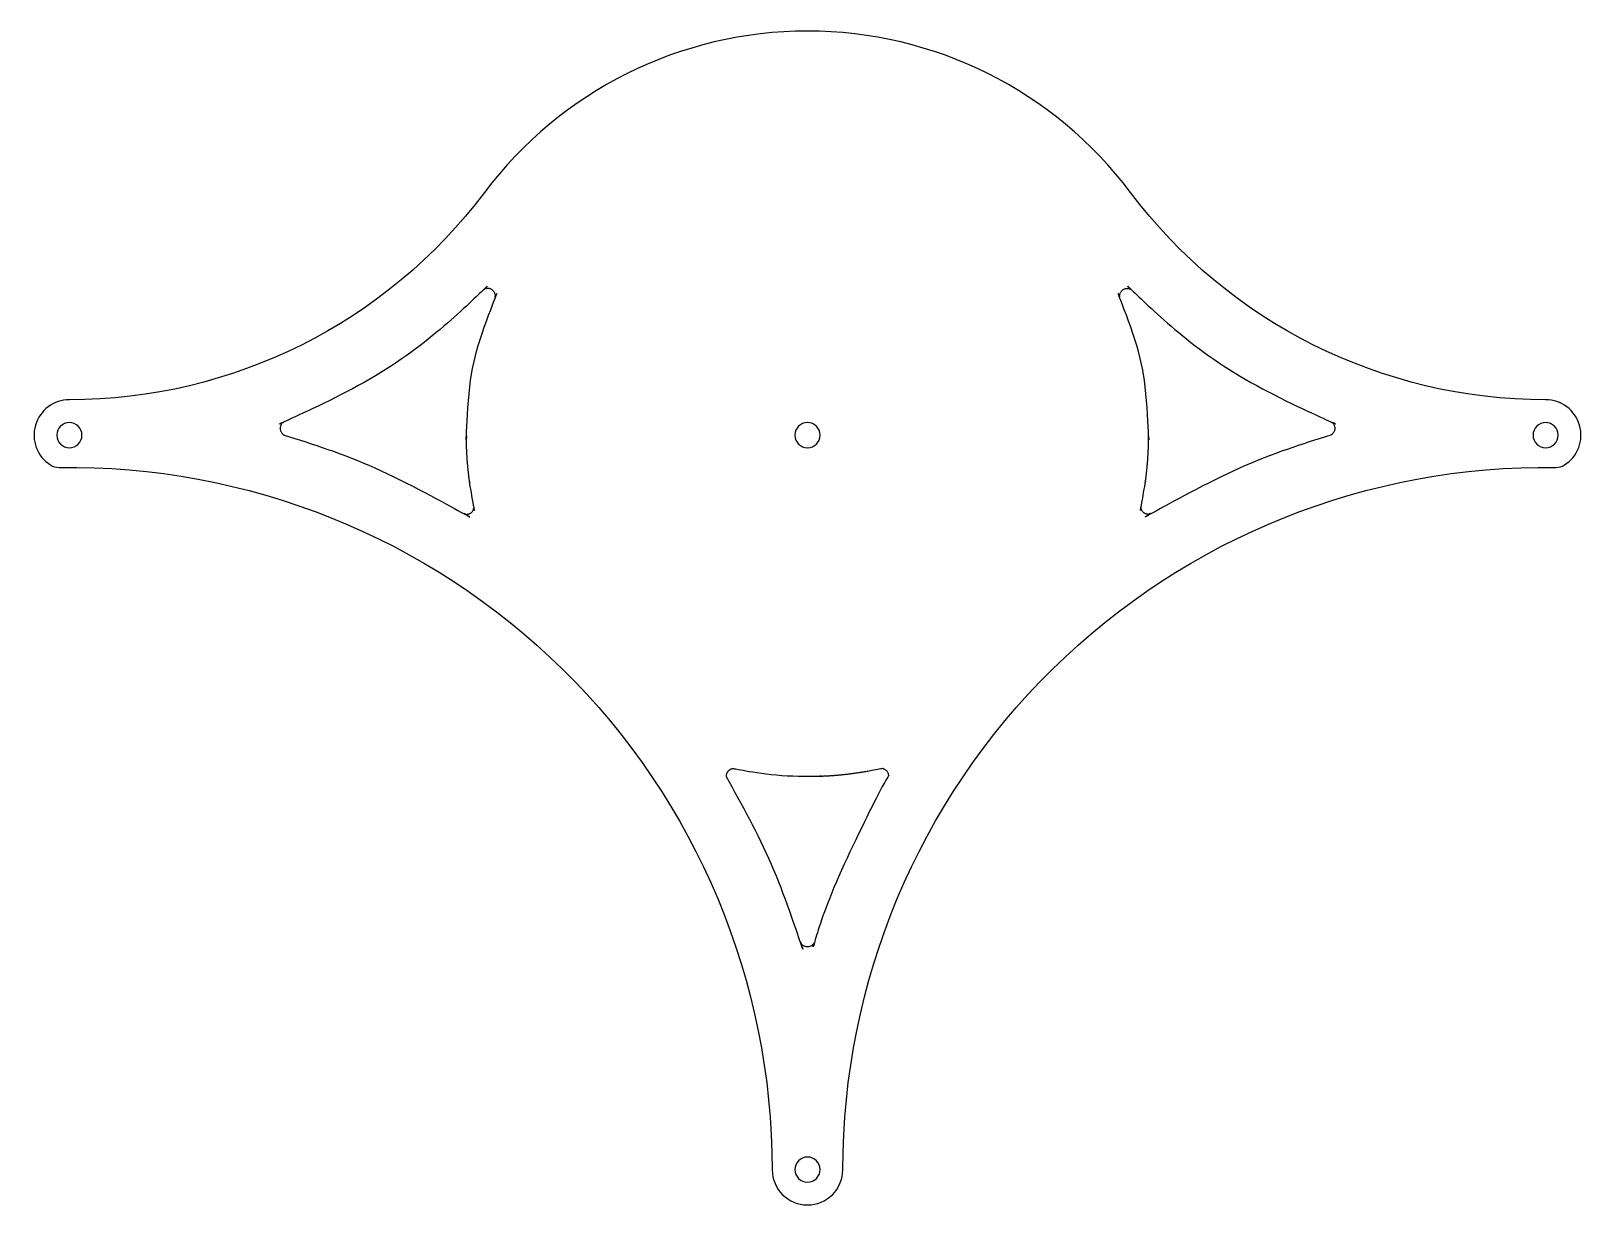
# Model space of a CAD drawing. Header units: millimetres. Extents: x -99 to 99, y -98 to 51.
import ezdxf

# ---------------------------------------------------------------- set-up
doc = ezdxf.new("R2010")
doc.units = ezdxf.units.MM

msp = doc.modelspace()

# ---------------------------------------------------------------- linework, layer by layer
at = {"color": 7, "extrusion": (0, 0, -1)}
msp.add_lwpolyline([(-95.31, -4.11, -0.146226), (-96.41, -3.8, -0.750879), (-94, 4.5, 0.235793), (-41.12, 30.91, -0.499369), (41.12, 30.91, 0.235793), (94, 4.5, -0.750879), (96.41, -3.8, -0.146226), (95.31, -4.11, 0.418745), (4.5, -93.53, -0.993946), (-4.5, -93.53, 0.418745)], format="xyb", close=True, dxfattribs=at)
for centre in [(94, 0), (0, 0), (-94, 0), (0, -93.5)]:
    msp.add_circle(centre, 1.6, dxfattribs=at)
at = {"color": 7}
for points, weights, knots in [([(-66.65, 0), (-67.14, 0.28), (-67.15, 0.84), (-67.17, 1.4), (-66.7, 1.71), (-52.2, 7.45), (-41.24, 18.55), (-40.69, 18.87), (-40.17, 18.51), (-39.65, 18.14), (-39.75, 17.52), (-45.44, 4.6), (-42.46, -9.19), (-42.51, -9.63), (-42.87, -9.9), (-43.24, -10.16), (-43.68, -10.06), (-54.51, -3.54), (-66.65, 0)], [1, 0.872651476673, 1, 0.872651476673, 1, 0.978580797375, 1, 0.844146061486, 1, 0.844146061486, 1, 0.951095454533, 1, 0.911700059193, 1, 0.911700059193, 1, 0.991679037141, 1], [0, 0, 0, 1.020381, 1.020381, 2.040762, 2.040762, 2.455453, 2.455453, 3.587105, 3.587105, 4.718757, 4.718757, 5.346824, 5.346824, 6.19361, 6.19361, 7.040397, 7.040397, 7.298583, 7.298583, 7.298583]), ([(66.65, 0), (67.14, 0.28), (67.15, 0.84), (67.17, 1.4), (66.7, 1.71), (52.2, 7.45), (41.24, 18.55), (40.69, 18.87), (40.17, 18.51), (39.65, 18.14), (39.75, 17.52), (45.44, 4.6), (42.46, -9.19), (42.51, -9.63), (42.87, -9.9), (43.24, -10.16), (43.68, -10.06), (54.51, -3.54), (66.65, 0)], [1, 0.872651476673, 1, 0.872651476673, 1, 0.978580797375, 1, 0.844146061486, 1, 0.844146061486, 1, 0.951095454533, 1, 0.911700059193, 1, 0.911700059193, 1, 0.991679037141, 1], [0, 0, 0, 1.020381, 1.020381, 2.040762, 2.040762, 2.455453, 2.455453, 3.587105, 3.587105, 4.718757, 4.718757, 5.346824, 5.346824, 6.19361, 6.19361, 7.040397, 7.040397, 7.298583, 7.298583, 7.298583]), ([(-10.32, -43.51), (-4.35, -53.49), (-0.9, -64.59), (-0.62, -65.15), (0, -65.15), (0.62, -65.15), (0.9, -64.59), (4.35, -53.49), (10.32, -43.51), (10.36, -43.09), (10.09, -42.76), (9.81, -42.44), (9.39, -42.42), (0, -44.49), (-9.39, -42.42), (-9.81, -42.44), (-10.09, -42.76), (-10.36, -43.09), (-10.32, -43.51)], [1, 0.99295199624, 1, 0.849740574172, 1, 0.849740574172, 1, 0.99295199624, 1, 0.920842499743, 1, 0.920842499743, 1, 0.976367101657, 1, 0.920842499737, 1, 0.920842499737, 1], [0, 0, 0, 0.237593, 0.237593, 1.3482, 1.3482, 2.458806, 2.458806, 2.696399, 2.696399, 3.49752, 3.49752, 4.298642, 4.298642, 4.734317, 4.734317, 5.535438, 5.535438, 6.33656, 6.33656, 6.33656])]:
    msp.add_rational_spline(points, weights, degree=2, knots=knots, dxfattribs=at)

doc.saveas('drawing.dxf')
